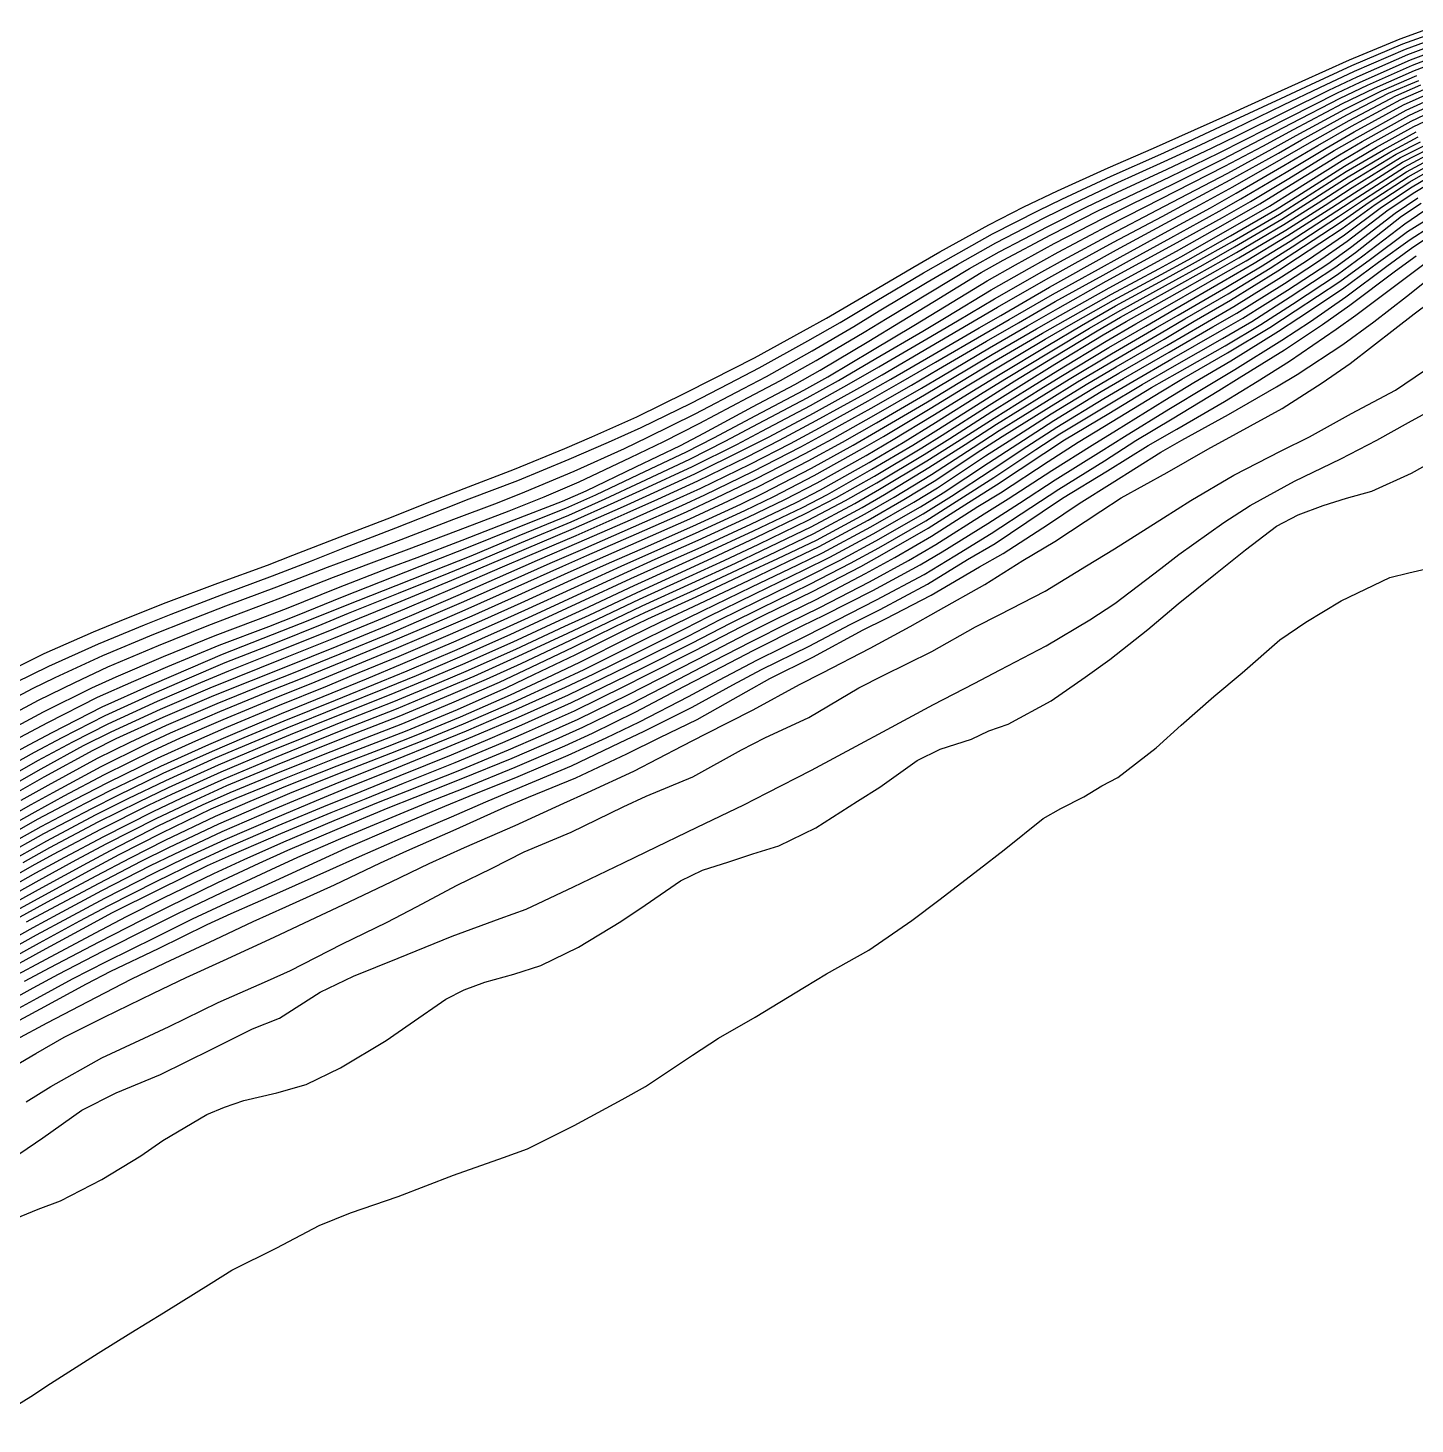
# Model space of a CAD drawing. Header units: feet. Extents: x 333642 to 335017, y 470420 to 471851.
# Drawn here: x 334211.4 to 334328.2, y 471729.8 to 471847.4 of the extents above; entities that cross this region are included whole.
import ezdxf

# ---------------------------------------------------------------- set-up
doc = ezdxf.new("R2010")
doc.units = ezdxf.units.FT
doc.header["$MEASUREMENT"] = 0
doc.layers.add('Contour', color=7, linetype='CONTINUOUS', true_color=0xffffff)

msp = doc.modelspace()

# ---------------------------------------------------------------- linework, layer by layer
at = {"layer": 'Contour', "color": 18, "linetype": 'Continuous', "true_color": 0x000000}
for points, elevation in [([(334208.777843, 471792.757215), (334212.74358, 471794.698435), (334216.890651, 471796.531023), (334219.561758, 471797.622571), (334223.002684, 471798.999925), (334227.364715, 471800.621286), (334231.531499, 471802.148396), (334233.680782, 471802.982163), (334237.667931, 471804.53353), (334241.979618, 471806.203537), (334244.970546, 471807.387179), (334248.091285, 471808.61063), (334252.334472, 471810.236594), (334256.576528, 471811.976651), (334258.852704, 471812.949391), (334262.623295, 471814.639356), (334266.781174, 471816.676159), (334268.965619, 471817.784036), (334272.546983, 471819.618963), (334276.6654, 471821.8653), (334278.611612, 471822.958883), (334282.401873, 471825.163302), (334285.865765, 471827.217782), (334288.143349, 471828.521405), (334292.270612, 471830.810637), (334295.230553, 471832.315985), (334298.066815, 471833.668911), (334302.317032, 471835.608008), (334306.143124, 471837.263653), (334308.288215, 471838.209544), (334312.47639, 471840.099301), (334316.614663, 471841.967659), (334318.649824, 471842.891161), (334322.661635, 471844.708407), (334326.904634, 471846.479996), (334329.470545, 471847.384639)], -21.5), ([(334207.667074, 471789.61266), (334211.749309, 471791.754287), (334213.669144, 471792.693564), (334217.684539, 471794.539422), (334221.956601, 471796.334994), (334224.79049, 471797.458095), (334228.026836, 471798.715396), (334232.31392, 471800.3157), (334236.588477, 471801.982901), (334238.85497, 471802.826318), (334242.801324, 471804.306972), (334247.233537, 471806.008691), (334250.913132, 471807.399432), (334253.201853, 471808.317322), (334257.35692, 471810.067126), (334261.588827, 471811.98534), (334263.564713, 471812.915494), (334267.554933, 471814.901755), (334271.618929, 471817.010267), (334273.55401, 471818.045512), (334277.401407, 471820.195226), (334280.915132, 471822.249894), (334283.054243, 471823.549424), (334287.087925, 471825.970227), (334289.645337, 471827.469249), (334292.871407, 471829.281132), (334296.940048, 471831.385719), (334299.397502, 471832.600402), (334302.834135, 471834.21805), (334307.040177, 471836.126179), (334310.087797, 471837.55306), (334312.925219, 471838.898207), (334317.102515, 471840.917166), (334320.160008, 471842.378703), (334323.056367, 471843.734273), (334327.352735, 471845.599262), (334331.098264, 471846.983532)], -20.5), ([(334208.105202, 471788.573206), (334212.266164, 471790.784419), (334215.300746, 471792.271149), (334218.097939, 471793.575225), (334222.372573, 471795.394958), (334226.448398, 471797.03402), (334228.50314, 471797.835524), (334232.649905, 471799.389758), (334237.084625, 471801.133739), (334240.528172, 471802.434209), (334243.232374, 471803.428498), (334247.616538, 471805.10619), (334251.89073, 471806.728474), (334254.820711, 471807.904487), (334257.784693, 471809.170809), (334262.096853, 471811.200648), (334264.923062, 471812.558488), (334267.879081, 471814.065358), (334272.017224, 471816.254813), (334274.744117, 471817.697153), (334277.724157, 471819.369301), (334281.769836, 471821.761789), (334283.718395, 471822.944496), (334287.387234, 471825.170104), (334290.652049, 471827.123849), (334293.157791, 471828.538981), (334297.235032, 471830.676836), (334300.472412, 471832.299694), (334303.111176, 471833.548739), (334307.298286, 471835.489108), (334311.079469, 471837.290306), (334313.206431, 471838.320663), (334317.33, 471840.377985), (334320.917864, 471842.143312), (334323.287003, 471843.261222), (334327.561085, 471845.149057), (334331.742664, 471846.71081)], -20), ([(334208.927893, 471787.807213), (334212.67659, 471789.809062), (334216.733055, 471791.829628), (334218.786302, 471792.747296), (334222.788771, 471794.45086), (334227.142792, 471796.215705), (334230.558992, 471797.509816), (334233.14511, 471798.508676), (334237.51151, 471800.268306), (334241.703838, 471801.888048), (334244.133158, 471802.807556), (334247.923524, 471804.259656), (334252.296769, 471805.953296), (334256.37282, 471807.544806), (334258.378261, 471808.397099), (334262.542769, 471810.416022), (334266.301726, 471812.218958), (334268.270917, 471813.261496), (334272.373736, 471815.472653), (334275.949324, 471817.359243), (334278.080797, 471818.568522), (334282.159175, 471821.009906), (334284.842345, 471822.638112), (334287.688707, 471824.375461), (334291.636452, 471826.782138), (334293.482462, 471827.825433), (334297.496704, 471829.955894), (334301.526234, 471832.001324), (334303.435162, 471832.913111), (334307.528798, 471834.856711), (334311.662233, 471836.869274), (334313.780862, 471837.922916), (334317.54338, 471839.846998), (334321.650602, 471841.92916), (334323.553228, 471842.811298), (334327.774856, 471844.697143), (334332.051588, 471846.305206)], -19.5), ([(334210.315169, 471792.256395), (334213.125309, 471793.638164), (334217.313889, 471795.535503), (334221.173295, 471797.137716), (334223.417518, 471798.030395), (334227.674338, 471799.651991), (334231.966771, 471801.245441), (334235.240984, 471802.516997), (334238.058849, 471803.62664), (334242.344855, 471805.280904), (334246.460238, 471806.914322), (334248.509668, 471807.729252), (334252.610283, 471809.283289), (334256.935124, 471811.060249), (334260.241479, 471812.499235), (334263.01054, 471813.728496), (334267.199587, 471815.795747), (334270.402583, 471817.439199), (334272.932963, 471818.76769), (334277.047198, 471821.04519), (334279.754109, 471822.594608), (334282.712554, 471824.350327), (334286.762754, 471826.757705), (334288.646992, 471827.839202), (334292.597769, 471830.041667), (334296.467469, 471832.015873), (334298.431999, 471832.967046), (334302.586273, 471834.903077), (334306.749692, 471836.7485), (334309.100872, 471837.823587), (334312.69231, 471839.491836), (334316.870559, 471841.447328), (334319.397911, 471842.626428), (334322.853142, 471844.21748), (334327.141954, 471846.043922), (334330.279414, 471847.181666)], -21), ([(334207.605779, 471784.938454), (334211.489314, 471787.044485), (334213.411017, 471788.053232), (334217.610248, 471790.216593), (334221.637499, 471792.013151), (334223.645644, 471792.889939), (334227.738351, 471794.648896), (334231.97039, 471796.297858), (334235.096613, 471797.55039), (334238.099634, 471798.756914), (334242.375258, 471800.446488), (334246.554055, 471802.086559), (334248.678551, 471802.939586), (334252.742904, 471804.639609), (334256.913544, 471806.36597), (334259.959372, 471807.733762), (334262.969482, 471809.149447), (334267.099201, 471811.08633), (334270.087175, 471812.598863), (334272.887061, 471814.080991), (334276.991657, 471816.245643), (334279.62732, 471817.699983), (334282.751658, 471819.537432), (334286.726531, 471821.860371), (334288.690311, 471823.031568), (334292.479463, 471825.329307), (334295.694174, 471827.163398), (334298.106992, 471828.504017), (334302.231968, 471830.692917), (334305.444388, 471832.324967), (334308.025547, 471833.627004), (334312.153342, 471835.740769), (334315.349868, 471837.435559), (334317.933802, 471838.822202), (334322.058445, 471841.016669), (334324.755995, 471842.314266), (334328.129346, 471843.811368), (334332.48189, 471845.469254)], -18.5), ([(334210.238431, 471787.407142), (334213.030087, 471788.900892), (334217.219385, 471791.032808), (334220.284372, 471792.391371), (334223.135639, 471793.609713), (334227.478006, 471795.412889), (334231.643154, 471796.994767), (334234.051232, 471797.942553), (334237.842174, 471799.480922), (334242.108045, 471801.156277), (334245.472398, 471802.473233), (334248.184869, 471803.54026), (334252.512846, 471805.287547), (334256.657714, 471806.957531), (334259.174513, 471808.059539), (334262.764702, 471809.773928), (334266.829742, 471811.695292), (334269.117949, 471812.871422), (334272.643689, 471814.754921), (334276.696574, 471816.883547), (334278.727318, 471818.015857), (334282.488904, 471820.255009), (334285.976054, 471822.331906), (334288.049284, 471823.586716), (334292.138633, 471826.092402), (334294.516586, 471827.442927), (334297.781091, 471829.218847), (334301.923846, 471831.372493), (334304.402039, 471832.595259), (334307.758693, 471834.235959), (334311.915203, 471836.312156), (334314.556223, 471837.672168), (334317.72791, 471839.331059), (334321.86077, 471841.478511), (334324.163064, 471842.554951), (334327.952864, 471844.251759), (334332.285319, 471845.890876)], -19), ([(334207.870084, 471784.158058), (334211.921705, 471786.408659), (334214.239757, 471787.628515), (334217.86784, 471789.49585), (334221.993984, 471791.361724), (334224.781525, 471792.580258), (334227.980326, 471793.942864), (334232.23441, 471795.61576), (334236.133058, 471797.186102), (334238.37066, 471798.093183), (334242.563816, 471799.781182), (334246.823089, 471801.493537), (334249.551324, 471802.617734), (334252.934519, 471804.048506), (334257.119744, 471805.799645), (334260.740048, 471807.425196), (334263.186605, 471808.536656), (334267.330961, 471810.462277), (334271.051106, 471812.317706), (334273.167928, 471813.422838), (334277.257015, 471815.594975), (334280.524793, 471817.403566), (334283.003041, 471818.850816), (334287.044254, 471821.195974), (334289.63136, 471822.724481), (334292.760512, 471824.583408), (334296.74297, 471826.853517), (334298.557455, 471827.870276), (334302.520599, 471830.004489), (334306.479015, 471832.064928), (334308.34904, 471833.039952), (334312.390797, 471835.161614), (334316.145773, 471837.204483), (334318.169951, 471838.325363), (334322.250443, 471840.547214), (334325.348372, 471842.090442), (334328.308007, 471843.379225)], -18), ([(334208.160704, 471783.411926), (334212.202653, 471785.703122), (334215.154489, 471787.280217), (334218.114728, 471788.790965), (334222.276362, 471790.691156), (334225.915484, 471792.268465), (334228.285395, 471793.258551), (334232.501891, 471794.927354), (334236.789064, 471796.656094), (334239.273821, 471797.675179), (334242.796487, 471799.12398), (334247.071646, 471800.881702), (334250.434624, 471802.311687), (334253.154488, 471803.468992), (334257.315521, 471805.224939), (334261.505446, 471807.096133), (334263.425588, 471807.949502), (334267.53313, 471809.841096), (334271.66103, 471811.879437), (334273.767863, 471812.955228), (334277.507155, 471814.945692), (334281.405164, 471817.102876), (334283.283097, 471818.186067), (334287.312036, 471820.529539), (334290.559273, 471822.428881), (334293.013993, 471823.865879), (334297.08659, 471826.213012), (334299.5468, 471827.588972), (334302.765689, 471829.341621), (334306.86239, 471831.519505), (334309.155736, 471832.732261), (334312.608755, 471834.585505), (334316.675596, 471836.847423), (334318.613287, 471837.949235), (334322.435151, 471840.073343), (334325.945325, 471841.879159), (334328.48695, 471842.96659)], -17.5), ([(334207.637465, 471779.747339), (334211.649778, 471781.994358), (334213.498146, 471783.017082), (334217.538351, 471785.202023), (334221.144737, 471786.980632), (334223.369675, 471788.019536), (334227.53403, 471789.834677), (334231.822459, 471791.582234), (334234.44756, 471792.641948), (334237.889311, 471794.037049), (334242.152962, 471795.795256), (334245.80011, 471797.35183), (334248.184065, 471798.383855), (334252.404194, 471800.261166), (334256.412086, 471802.059286), (334258.43042, 471802.949294), (334262.595726, 471804.772741), (334266.811477, 471806.644519), (334269.319721, 471807.803788), (334272.662289, 471809.41714), (334276.814358, 471811.560267), (334279.101946, 471812.785425), (334282.600673, 471814.74521), (334286.60355, 471817.049737), (334288.324262, 471818.071342), (334292.332206, 471820.44553), (334295.539253, 471822.308534), (334298.074955, 471823.759266), (334302.166216, 471826.0475), (334305.00349, 471827.594188), (334307.840207, 471829.139402), (334311.944116, 471831.435815), (334314.303406, 471832.779307), (334317.531972, 471834.715717), (334321.360057, 471837.055044), (334323.284517, 471838.167944), (334327.433565, 471840.457042), (334330.565973, 471841.903453)], -15.5), ([(334207.87954, 471779.11171), (334211.961271, 471781.391091), (334214.408531, 471782.72717), (334217.811637, 471784.51936), (334221.914145, 471786.534387), (334224.220316, 471787.596321), (334227.797782, 471789.162425), (334232.132578, 471790.950735), (334235.551975, 471792.336997), (334238.175758, 471793.407932), (334242.392508, 471795.148889), (334246.615158, 471796.950292), (334248.772223, 471797.891715), (334252.64552, 471799.618096), (334256.84906, 471801.521234), (334259.321743, 471802.61692), (334262.838342, 471804.162169), (334267.098177, 471806.051699), (334270.360668, 471807.555003), (334272.941617, 471808.802016), (334277.078498, 471810.941488), (334279.966648, 471812.513257), (334282.826168, 471814.139236), (334286.867874, 471816.490216), (334289.072574, 471817.804054), (334292.546536, 471819.875408), (334296.289428, 471822.058423), (334298.310679, 471823.20582), (334302.406474, 471825.504815), (334305.869784, 471827.373978), (334308.091491, 471828.581898), (334312.205368, 471830.912644), (334315.109146, 471832.574156), (334317.742864, 471834.188621), (334321.798934, 471836.699709), (334323.711728, 471837.820077), (334327.63289, 471840.00227), (334331.307812, 471841.726982)], -15), ([(334208.8046, 471782.918925), (334212.466063, 471785.002871), (334216.047996, 471786.95029), (334218.378234, 471788.119688), (334222.517522, 471790.014784), (334226.70195, 471791.814886), (334229.017864, 471792.756114), (334232.77956, 471794.249623), (334237.132353, 471796.002696), (334240.548046, 471797.406904), (334243.108046, 471798.484463), (334247.321211, 471800.257197), (334251.331928, 471802.004543), (334253.429613, 471802.910118), (334257.539461, 471804.654576), (334261.827679, 471806.550796), (334264.406809, 471807.696176), (334267.768286, 471809.237413), (334271.932935, 471811.282322), (334274.660484, 471812.674593), (334277.750144, 471814.319751), (334281.844216, 471816.582296), (334284.012299, 471817.808976), (334287.562846, 471819.868434), (334291.463888, 471822.121809), (334293.295426, 471823.176046), (334297.389411, 471825.555463), (334300.548018, 471827.320159), (334303.034385, 471828.690416), (334307.133157, 471830.913444), (334310.04213, 471832.479317), (334312.834816, 471834.015132), (334316.90081, 471836.325037), (334319.281609, 471837.717507), (334322.613202, 471839.598849), (334326.536818, 471841.676504), (334328.640807, 471842.580148)], -17), ([(334209.781196, 471782.644876), (334212.736222, 471784.314736), (334216.849353, 471786.578156), (334218.805316, 471787.539907), (334222.747042, 471789.342352), (334227.014534, 471791.178753), (334230.187273, 471792.445006), (334233.081619, 471793.597376), (334237.407001, 471795.339435), (334241.570452, 471797.044823), (334243.690279, 471797.948502), (334247.598234, 471799.618708), (334251.848353, 471801.493786), (334254.270532, 471802.557491), (334257.789878, 471804.073446), (334262.102742, 471805.970549), (334265.413542, 471807.444342), (334268.03502, 471808.644092), (334272.178936, 471810.666262), (334275.565157, 471812.402564), (334278.011441, 471813.707524), (334282.11485, 471815.980266), (334284.88112, 471817.553385), (334287.789977, 471819.251382), (334291.843303, 471821.591978), (334293.992929, 471822.824972), (334297.641243, 471824.927218), (334301.512712, 471827.069667), (334303.339065, 471828.082323), (334307.387693, 471830.295516), (334310.934007, 471832.236204), (334313.09418, 471833.457272), (334317.116855, 471835.788972), (334319.974383, 471837.492754), (334322.814388, 471839.118677), (334326.958133, 471841.352291), (334329.096598, 471842.290397)], -16.5), ([(334210.783205, 471782.349119), (334213.062083, 471783.620884), (334217.226394, 471785.897729), (334219.982785, 471787.24968), (334223.034975, 471788.665277), (334227.290523, 471790.5081), (334231.357107, 471792.147099), (334233.435789, 471792.980024), (334237.643271, 471794.682549), (334241.88792, 471796.429211), (334244.741596, 471797.649412), (334247.873026, 471798.993086), (334252.145083, 471800.884927), (334255.347429, 471802.303739), (334258.082062, 471803.49911), (334262.352694, 471805.371945), (334266.418027, 471807.182659), (334268.353694, 471808.070521), (334272.416093, 471810.041107), (334276.459706, 471812.124049), (334278.307681, 471813.113278), (334282.363773, 471815.366185), (334285.752546, 471817.306778), (334288.035944, 471818.65148), (334292.094366, 471821.023027), (334294.765381, 471822.563241), (334297.85644, 471824.337379), (334301.899117, 471826.579295), (334304.13434, 471827.809971), (334307.615469, 471829.708064), (334311.661097, 471831.943601), (334313.510418, 471832.99639), (334317.32689, 471835.247757), (334320.675563, 471837.27024), (334323.039491, 471838.638085), (334327.208466, 471840.908729), (334329.823001, 471842.089884)], -16), ([(334208.142175, 471778.488646), (334212.231532, 471780.777088), (334215.324226, 471782.430228), (334218.078443, 471783.842478), (334222.268754, 471785.890098), (334225.503457, 471787.34724), (334228.124164, 471788.503634), (334232.419219, 471790.300504), (334236.585385, 471791.995028), (334238.63226, 471792.844817), (334242.633658, 471794.499291), (334246.938499, 471796.335487), (334249.8266, 471797.604746), (334252.904592, 471798.977616), (334257.132225, 471800.907892), (334260.321511, 471802.333212), (334263.103393, 471803.560949), (334267.34797, 471805.442271), (334271.395464, 471807.293578), (334273.277346, 471808.206225), (334277.332661, 471810.309637), (334280.840522, 471812.248433), (334283.076309, 471813.544431), (334287.11147, 471815.914179), (334289.836752, 471817.55492), (334292.757076, 471819.312868), (334296.801364, 471821.685583), (334298.746878, 471822.789972), (334302.615743, 471824.97004), (334306.588178, 471827.097777), (334308.44459, 471828.104086), (334312.444401, 471830.385759), (334315.907502, 471832.377258), (334317.973414, 471833.674306), (334322.01775, 471836.220776), (334324.314342, 471837.577223), (334327.837727, 471839.540054), (334331.911902, 471841.463269)], -14.5), ([(334208.501554, 471777.925625), (334212.481545, 471780.153603), (334216.212386, 471782.121563), (334218.349092, 471783.19176), (334222.544434, 471785.236808), (334226.607142, 471787.04698), (334228.629016, 471787.926486), (334232.708997, 471789.652977), (334236.979071, 471791.390674), (334239.876809, 471792.589245), (334242.926686, 471793.859567), (334247.22944, 471795.698066), (334250.901846, 471797.313662), (334253.206195, 471798.354068), (334257.389105, 471800.280549), (334261.308019, 471802.057232), (334263.402739, 471802.992104), (334267.566347, 471804.84387), (334271.743513, 471806.763328), (334274.172587, 471807.93935), (334277.571935, 471809.690888), (334281.644409, 471811.964301), (334283.413252, 471812.989391), (334287.341187, 471815.327323), (334290.601969, 471817.318467), (334292.975146, 471818.765483), (334297.024413, 471821.16994), (334299.407908, 471822.550754), (334302.781682, 471824.470003), (334306.797853, 471826.63504), (334309.069375, 471827.868081), (334312.6302, 471829.887232), (334316.552969, 471832.139575), (334318.296434, 471833.241927), (334322.21711, 471835.749915), (334324.931641, 471837.337545), (334328.059245, 471839.074345), (334332.24992, 471841.048606)], -14), ([(334209.313859, 471777.64204), (334212.714889, 471779.542536), (334216.791678, 471781.693989), (334218.913876, 471782.754428), (334222.751089, 471784.621484), (334226.911601, 471786.489363), (334229.577391, 471787.628128), (334232.952314, 471789.042266), (334237.267722, 471790.784248), (334241.117779, 471792.338718), (334243.288564, 471793.244241), (334247.50239, 471795.053454), (334251.664431, 471796.896133), (334253.819629, 471797.888359), (334257.635862, 471799.65734), (334261.842954, 471801.58703), (334264.193094, 471802.64446), (334267.792105, 471804.252053), (334272.011009, 471806.191357), (334275.112509, 471807.68864), (334277.823296, 471809.080778), (334281.934669, 471811.390893), (334284.227769, 471812.726844), (334287.564495, 471814.740524), (334291.355417, 471817.08214), (334293.223009, 471818.232522), (334297.23392, 471820.643734), (334300.079856, 471822.32327), (334302.956116, 471823.974443), (334306.982765, 471826.165501), (334309.687989, 471827.656514), (334312.785546, 471829.413131), (334316.751059, 471831.709303), (334318.856485, 471833.040397), (334322.380793, 471835.296287), (334325.512667, 471837.120946), (334328.260704, 471838.63215)], -13.5), ([(334210.139935, 471777.374435), (334212.951441, 471778.945277), (334217.058411, 471781.115684), (334219.803808, 471782.492114), (334222.965372, 471784.020416), (334227.172163, 471785.918422), (334230.509749, 471787.341285), (334233.196582, 471788.457185), (334237.477157, 471790.180252), (334241.681161, 471791.861565), (334244.096071, 471792.867042), (334247.745653, 471794.429339), (334251.962982, 471796.305001), (334254.807874, 471797.619804), (334257.88721, 471799.047621), (334262.145558, 471801.018959), (334265.190523, 471802.393976), (334268.043448, 471803.671462), (334272.250315, 471805.605193), (334276.057063, 471807.429473), (334278.112891, 471808.484798), (334282.202816, 471810.801586), (334285.061138, 471812.484181), (334287.793225, 471814.162876), (334291.809419, 471816.675107), (334293.758432, 471817.890015), (334297.433171, 471820.117447), (334300.749763, 471822.105546), (334303.147189, 471823.492087), (334307.155355, 471825.687895), (334310.311885, 471827.448512), (334312.951148, 471828.94359), (334316.936982, 471831.268504), (334319.429584, 471832.846077), (334322.542899, 471834.840948), (334326.048127, 471836.931997), (334328.443171, 471838.212018)], -13), ([(334207.680307, 471774.532752), (334211.726421, 471776.83122), (334213.515751, 471777.821588), (334217.505638, 471779.921852), (334221.564404, 471781.962499), (334223.487711, 471782.859848), (334227.644632, 471784.745354), (334231.867186, 471786.532989), (334234.447876, 471787.58888), (334237.893398, 471788.980457), (334242.173435, 471790.675393), (334246.011337, 471792.27144), (334248.274448, 471793.228877), (334252.434421, 471795.087508), (334256.583632, 471797.008608), (334258.610458, 471797.944607), (334262.662404, 471799.852975), (334266.77639, 471801.727402), (334269.0172, 471802.76494), (334272.665308, 471804.46819), (334276.84312, 471806.486184), (334279.451013, 471807.843775), (334282.65064, 471809.651239), (334286.631837, 471812.019914), (334288.350664, 471813.081244), (334292.317391, 471815.618771), (334295.218673, 471817.454449), (334297.848737, 471819.065457), (334301.891996, 471821.537171), (334303.845858, 471822.677756), (334307.49988, 471824.712076), (334311.55156, 471827.016818), (334313.337265, 471828.028515), (334317.290147, 471830.367719), (334320.587005, 471832.464893), (334322.876348, 471833.93968), (334326.947838, 471836.475026), (334328.957029, 471837.48531)], -12), ([(334207.936352, 471773.930876), (334212.040151, 471776.242711), (334214.462647, 471777.572965), (334217.743255, 471779.310461), (334221.897387, 471781.412333), (334224.314862, 471782.544717), (334227.876164, 471784.159872), (334232.145141, 471785.955196), (334235.525029, 471787.330798), (334238.170135, 471788.395031), (334242.400346, 471790.061724), (334246.671325, 471791.833619), (334248.943188, 471792.815518), (334252.641888, 471794.480775), (334256.821554, 471796.433552), (334259.374801, 471797.630025), (334262.874827, 471799.277727), (334267.046142, 471801.181234), (334269.979107, 471802.544308), (334272.89889, 471803.913095), (334277.077516, 471805.935314), (334280.216753, 471807.59264), (334282.846628, 471809.088835), (334286.843299, 471811.47745), (334288.987217, 471812.808334), (334292.526338, 471815.079345), (334295.947043, 471817.229374), (334298.091686, 471818.545757), (334302.154592, 471821.010144), (334304.667025, 471822.475255), (334307.715131, 471824.200792), (334311.806751, 471826.555544), (334313.950715, 471827.783489), (334317.466633, 471829.900586), (334321.159971, 471832.267249), (334323.058784, 471833.502225), (334327.124075, 471836.077602), (334329.416952, 471837.264406)], -11.5), ([(334208.206076, 471773.343602), (334212.307789, 471775.635888), (334215.4242, 471777.333735), (334218.003451, 471778.708561), (334222.156463, 471780.823294), (334225.190698, 471782.259626), (334228.116838, 471783.584001), (334232.376967, 471785.362899), (334236.546566, 471787.042551), (334238.582721, 471787.857401), (334242.636463, 471789.446487), (334246.983771, 471791.244781), (334249.988719, 471792.559861), (334252.890951, 471793.881439), (334257.046021, 471795.84042), (334260.156222, 471797.3262), (334263.091079, 471798.710519), (334267.271845, 471800.620526), (334270.941148, 471802.325281), (334273.176488, 471803.371814), (334277.306306, 471805.374818), (334280.987353, 471807.336645), (334283.066872, 471808.536592), (334287.044547, 471810.923077), (334289.639051, 471812.551111), (334292.730006, 471814.539346), (334296.654151, 471816.991068), (334298.348146, 471818.039098), (334302.387928, 471820.470788), (334305.497512, 471822.282558), (334307.953226, 471823.696532), (334312.020244, 471826.056661), (334314.614599, 471827.56854), (334317.645897, 471829.430985), (334321.588195, 471831.975089), (334323.344138, 471833.135215), (334327.289484, 471835.67144), (334329.885927, 471837.054299)], -11), ([(334208.709807, 471772.893243), (334212.549907, 471775.019378), (334216.373156, 471777.087885), (334218.30442, 471778.126489), (334222.397719, 471780.22297), (334226.053464, 471781.979556), (334228.390255, 471783.016325), (334232.599128, 471784.754869), (334236.901246, 471786.470038), (334239.82556, 471787.610287), (334242.929561, 471788.829271), (334247.268979, 471790.627767), (334251.05952, 471792.297957), (334253.195886, 471793.29854), (334257.268042, 471795.236282), (334260.933657, 471797.028696), (334263.317085, 471798.159667), (334267.459997, 471800.055763), (334271.602766, 471801.984033), (334273.703056, 471802.957135), (334277.533351, 471804.815203), (334281.604334, 471806.996002), (334283.481585, 471808.095056), (334287.237014, 471810.359538), (334290.296681, 471812.307064), (334292.937081, 471814.008436), (334296.909449, 471816.48262), (334299.044944, 471817.813107), (334302.600703, 471819.930595), (334306.316188, 471822.092715), (334308.225357, 471823.210032), (334312.229086, 471825.536402), (334315.287854, 471827.360227), (334317.829765, 471828.959323), (334321.732231, 471831.493983), (334323.819287, 471832.911812), (334327.440645, 471835.256203), (334330.35772, 471836.852077)], -10.5), ([(334210.957698, 471777.113192), (334213.204318, 471778.364575), (334217.291104, 471780.522647), (334220.694578, 471782.232055), (334223.202689, 471783.432063), (334227.405509, 471785.33622), (334231.441434, 471787.054467), (334233.478317, 471787.897191), (334237.666787, 471789.579586), (334241.939896, 471791.279219), (334245.052392, 471792.571674), (334247.993926, 471793.81945), (334252.214086, 471795.699909), (334255.800913, 471797.355687), (334258.170809, 471798.45256), (334262.415961, 471800.437141), (334266.180463, 471802.144342), (334268.327982, 471803.121965), (334272.458638, 471805.030251), (334276.589797, 471807.012915), (334278.692056, 471808.100945), (334282.437576, 471810.221355), (334285.881947, 471812.264166), (334288.043222, 471813.603647), (334292.069666, 471816.15303), (334294.479357, 471817.672453), (334297.630148, 471819.593738), (334301.408741, 471821.888923), (334303.357364, 471823.023095), (334307.320987, 471825.205573), (334310.933098, 471827.239168), (334313.132087, 471828.481888), (334317.116476, 471830.821032), (334320.009532, 471832.654821), (334322.708066, 471834.386961), (334326.576273, 471836.750169), (334328.628887, 471837.806486)], -12.5), ([(334207.717009, 471769.374819), (334211.800056, 471771.645737), (334213.881749, 471772.772275), (334217.595886, 471774.754108), (334221.686854, 471776.858741), (334223.667551, 471777.822152), (334227.708804, 471779.721854), (334231.886325, 471781.525937), (334234.415371, 471782.588132), (334237.847308, 471783.994122), (334242.159237, 471785.700552), (334245.8799, 471787.212593), (334248.287382, 471788.198357), (334252.453371, 471789.985764), (334256.635793, 471791.875336), (334258.961123, 471792.971584), (334262.669526, 471794.806795), (334266.719404, 471796.824982), (334268.669077, 471797.817472), (334272.565978, 471799.726373), (334276.72367, 471801.74574), (334278.885824, 471802.821746), (334282.550191, 471804.781499), (334286.525777, 471807.060773), (334288.425934, 471808.230066), (334292.253846, 471810.76021), (334294.732171, 471812.377163), (334297.761773, 471814.327586), (334301.739812, 471816.76492), (334303.618132, 471817.86797), (334307.462921, 471820.087772), (334311.146932, 471822.208118), (334313.173352, 471823.367119), (334317.187748, 471825.865644), (334319.958481, 471827.684363), (334322.451548, 471829.436353), (334325.897947, 471832.060979), (334328.145235, 471833.549823), (334332.149171, 471835.962788)], -8.5), ([(334209.5511, 471772.631763), (334212.780349, 471774.403435), (334216.847221, 471776.594815), (334219.054468, 471777.779698), (334222.644762, 471779.612482), (334226.801592, 471781.624059), (334228.911266, 471782.542812), (334232.818552, 471784.141709), (334237.1752, 471785.867025), (334241.050172, 471787.351162), (334243.295277, 471788.231908), (334247.544394, 471789.998927), (334251.702123, 471791.843743), (334253.970027, 471792.934509), (334257.506101, 471794.627441), (334261.706003, 471796.737774), (334263.570529, 471797.628575), (334267.626361, 471799.49462), (334271.83923, 471801.464695), (334274.518887, 471802.701005), (334277.76029, 471804.26546), (334281.86869, 471806.470895), (334284.294382, 471807.886192), (334287.445137, 471809.795379), (334290.957006, 471812.067199), (334293.161453, 471813.484787), (334297.131588, 471815.963191), (334299.754125, 471817.592054), (334302.802214, 471819.385961), (334306.794591, 471821.708429), (334308.795684, 471822.888028), (334312.433234, 471825.006393), (334315.962471, 471827.152916), (334318.040223, 471828.491061), (334321.873063, 471831.002945), (334324.306826, 471832.703621), (334327.5886, 471834.840185), (334330.831341, 471836.658741)], -10), ([(334210.398969, 471772.373203), (334213.017407, 471773.795626), (334217.117671, 471775.994811), (334219.988402, 471777.501469), (334222.928857, 471778.982296), (334227.160114, 471781.009168), (334230.082808, 471782.281391), (334233.08832, 471783.527992), (334237.392352, 471785.243175), (334241.643143, 471786.884046), (334244.059243, 471787.842031), (334247.79096, 471789.382415), (334252.008126, 471791.23562), (334255.069946, 471792.674271), (334257.834356, 471793.984014), (334262.086659, 471796.11325), (334264.670526, 471797.370361), (334267.873912, 471798.897816), (334272.082744, 471800.897762), (334275.359632, 471802.44294), (334278.003046, 471803.723539), (334282.108147, 471805.930553), (334285.125115, 471807.683598), (334287.672554, 471809.234313), (334291.607784, 471811.825155), (334293.400175, 471812.9716), (334297.331773, 471815.436669), (334300.463074, 471817.367213), (334303.006086, 471818.843841), (334307.035987, 471821.187483), (334309.561836, 471822.680035), (334312.640872, 471824.473403), (334316.626862, 471826.941318), (334318.279628, 471828.029427), (334322.016836, 471830.506721), (334324.80265, 471832.507303), (334327.736212, 471834.425506), (334331.30289, 471836.471733)], -9.5), ([(334211.237747, 471772.102959), (334213.27906, 471773.202549), (334217.359364, 471775.381497), (334220.910394, 471777.218279), (334223.222148, 471778.367453), (334227.448952, 471780.375922), (334231.26745, 471782.034232), (334233.420185, 471782.942276), (334237.598982, 471784.621334), (334241.911391, 471786.30506), (334244.969508, 471787.534845), (334248.031007, 471788.780526), (334252.255959, 471790.613989), (334256.162203, 471792.403007), (334258.202371, 471793.358532), (334262.408198, 471795.463061), (334265.801519, 471797.139222), (334268.173808, 471798.316546), (334272.320315, 471800.320093), (334276.200922, 471802.185193), (334278.273575, 471803.195563), (334282.33484, 471805.367066), (334285.966838, 471807.459658), (334287.945256, 471808.665963), (334292.002812, 471811.354548), (334293.979527, 471812.627249), (334297.537636, 471814.886814), (334301.171445, 471817.119961), (334303.227739, 471818.314186), (334307.254354, 471820.644559), (334310.358462, 471822.450617), (334312.898979, 471823.914625), (334316.93152, 471826.417875), (334319.097521, 471827.843158), (334322.217984, 471829.9753), (334325.333478, 471832.293532), (334327.916955, 471834.001202), (334331.768237, 471836.288323)], -9), ([(334207.985872, 471768.74835), (334212.080364, 471771.011273), (334214.799664, 471772.486157), (334217.84859, 471774.109958), (334221.970616, 471776.214065), (334224.614913, 471777.497756), (334227.964051, 471779.053473), (334232.203694, 471780.880446), (334235.667187, 471782.334329), (334238.173559, 471783.373775), (334242.420566, 471785.074886), (334246.670076, 471786.810508), (334248.840415, 471787.71951), (334252.661566, 471789.350264), (334256.879175, 471791.241701), (334259.836205, 471792.652484), (334262.897087, 471794.150744), (334267.00943, 471796.208527), (334269.596836, 471797.53179), (334272.807661, 471799.123954), (334276.984115, 471801.156903), (334279.749131, 471802.561863), (334282.770196, 471804.191041), (334286.749028, 471806.471483), (334289.122738, 471807.958306), (334292.4765, 471810.147939), (334295.49002, 471812.128553), (334298.005435, 471813.762055), (334301.970293, 471816.168858), (334304.394831, 471817.606197), (334307.681325, 471819.508456), (334311.711727, 471821.816106), (334313.657144, 471822.939229), (334317.425346, 471825.300495), (334320.816833, 471827.525102), (334322.72864, 471828.892268), (334326.484361, 471831.798921), (334328.413246, 471833.074396)], -8), ([(334208.287547, 471768.142433), (334212.331933, 471770.36125), (334215.72301, 471772.202993), (334218.120116, 471773.477479), (334222.214677, 471775.54957), (334225.555537, 471777.177915), (334228.224063, 471778.400003), (334232.448981, 471780.217895), (334236.61007, 471781.956347), (334238.799206, 471782.851282), (334242.714085, 471784.426042), (334247.041386, 471786.178473), (334250.089292, 471787.464518), (334252.956053, 471788.704224), (334257.12816, 471790.573148), (334260.737804, 471792.324994), (334263.144354, 471793.507325), (334267.261752, 471795.574127), (334270.535415, 471797.260943), (334273.074573, 471798.533276), (334277.217043, 471800.552644), (334280.625093, 471802.308226), (334283.017348, 471803.610132), (334286.962196, 471805.867499), (334289.836513, 471807.69677), (334292.692728, 471809.533228), (334296.237455, 471811.878494), (334298.259014, 471813.206826), (334302.172748, 471815.553456), (334305.184396, 471817.353003), (334307.908745, 471818.927577), (334311.954276, 471821.229488), (334314.414108, 471822.673217), (334317.639355, 471824.730605), (334321.400472, 471827.216956), (334323.145905, 471828.471409), (334327.036745, 471831.535025), (334328.673005, 471832.61854)], -7.5), ([(334209.030852, 471767.74946), (334212.584472, 471769.690467), (334216.634072, 471771.899458), (334218.431442, 471772.863642), (334222.437903, 471774.875836), (334226.480597, 471776.858037), (334228.508686, 471777.769105), (334232.651919, 471779.547865), (334236.889182, 471781.323083), (334239.839631, 471782.514277), (334242.995781, 471783.783322), (334247.328062, 471785.522461), (334251.342611, 471787.209198), (334253.336637, 471788.080641), (334257.386669, 471789.893652), (334261.592113, 471791.963818), (334263.478832, 471792.908691), (334267.495909, 471794.930005), (334271.459849, 471796.990273), (334273.381905, 471797.962534), (334277.437403, 471799.940787), (334281.492001, 471802.049001), (334283.304399, 471803.046086), (334287.1769, 471805.253746), (334290.563622, 471807.429071), (334292.924334, 471808.914919), (334296.915541, 471811.557003), (334298.655291, 471812.715021), (334302.371419, 471814.921945), (334305.977249, 471817.095221), (334308.159676, 471818.354991), (334312.171368, 471820.62816), (334315.170057, 471822.422702), (334317.84007, 471824.136266), (334321.629484, 471826.633114), (334323.779849, 471828.195295), (334327.310324, 471830.888794), (334329.451056, 471832.353793)], -7), ([(334207.74449, 471764.313557), (334211.815997, 471766.568985), (334213.934298, 471767.705576), (334217.666165, 471769.637559), (334221.74986, 471771.686707), (334223.977184, 471772.804089), (334227.689058, 471774.591774), (334231.845452, 471776.519435), (334234.103621, 471777.560878), (334237.720307, 471779.125332), (334242.023414, 471780.939821), (334245.205949, 471782.234777), (334248.141352, 471783.409932), (334252.39946, 471785.14296), (334256.578412, 471786.937845), (334258.917681, 471788.003495), (334262.541646, 471789.785506), (334266.606545, 471791.920453), (334268.436123, 471792.894985), (334272.498407, 471794.990079), (334276.558932, 471797.034478), (334278.425496, 471797.947657), (334282.511889, 471800.02903), (334286.500332, 471802.169307), (334288.351224, 471803.277735), (334292.186063, 471805.663414), (334294.871506, 471807.369424), (334297.866638, 471809.336899), (334301.733775, 471811.747612), (334303.703594, 471812.984835), (334307.429794, 471815.270818), (334310.616132, 471817.202094), (334312.986837, 471818.632202), (334316.945794, 471821.082754), (334319.355615, 471822.672098), (334322.350637, 471824.73209), (334325.788259, 471827.325064), (334327.983412, 471828.913121), (334331.783462, 471831.416296)], -5.5), ([(334210.055932, 471767.446471), (334212.904403, 471768.975729), (334217.048676, 471771.19258), (334219.653737, 471772.560052), (334222.772943, 471774.126886), (334227.004001, 471776.195314), (334229.571182, 471777.372926), (334232.915017, 471778.848222), (334237.1444, 471780.640276), (334240.872875, 471782.179691), (334243.313925, 471783.152091), (334247.579435, 471784.844023), (334251.82724, 471786.599163), (334254.540826, 471787.768546), (334257.705729, 471789.186777), (334261.931371, 471791.266083), (334264.506078, 471792.575391), (334267.778747, 471794.240681), (334271.922661, 471796.389742), (334274.345372, 471797.614728), (334277.729201, 471799.267235), (334281.894963, 471801.442529), (334284.350061, 471802.78391), (334287.451788, 471804.584366), (334291.352213, 471807.079104), (334293.247465, 471808.238801), (334297.269243, 471810.866194), (334299.787223, 471812.508756), (334302.661311, 471814.235948), (334306.747229, 471816.754385), (334308.537382, 471817.808264), (334312.382292, 471820.014032), (334315.930128, 471822.168534), (334318.064482, 471823.549304), (334321.84622, 471826.032762), (334324.430231, 471827.925902), (334327.538028, 471830.236871), (334330.330249, 471831.984507)], -6.5), ([(334211.069126, 471767.134159), (334213.239552, 471768.277019), (334217.370572, 471770.44209), (334220.921607, 471772.262019), (334223.16011, 471773.386103), (334227.351069, 471775.422986), (334230.846251, 471777.050197), (334233.258734, 471778.146255), (334237.405219, 471779.916844), (334241.684778, 471781.713206), (334243.979933, 471782.623231), (334247.833777, 471784.14415), (334252.137601, 471785.903893), (334255.839271, 471787.4835), (334258.092793, 471788.495157), (334262.243406, 471790.539164), (334265.564828, 471792.252151), (334268.084428, 471793.557322), (334272.227636, 471795.696479), (334275.462549, 471797.328504), (334278.052503, 471798.596582), (334282.217306, 471800.755418), (334285.5083, 471802.539351), (334287.801999, 471803.894542), (334291.875536, 471806.474591), (334293.919039, 471807.734406), (334297.579012, 471810.11816), (334300.965455, 471812.256647), (334303.04087, 471813.525175), (334307.101441, 471816.045611), (334309.550026, 471817.522809), (334312.644884, 471819.352628), (334316.676406, 471821.853448), (334318.372826, 471822.976961), (334322.063298, 471825.419647), (334325.089909, 471827.652899), (334327.749713, 471829.579569), (334331.058685, 471831.698764)], -6), ([(334208.096605, 471763.501112), (334212.1385, 471765.693477), (334215.113773, 471767.308071), (334217.988088, 471768.785086), (334222.076977, 471770.78637), (334225.229936, 471772.363894), (334228.057103, 471773.700796), (334232.250261, 471775.604183), (334235.714608, 471777.209964), (334238.153536, 471778.306738), (334242.343651, 471780.104746), (334246.474391, 471781.856804), (334248.519731, 471782.699982), (334252.647852, 471784.363983), (334256.859524, 471786.138888), (334260.040858, 471787.607054), (334262.872709, 471788.96782), (334266.997802, 471791.084277), (334269.539818, 471792.464986), (334272.801496, 471794.164513), (334276.896946, 471796.206787), (334279.488557, 471797.526704), (334282.805223, 471799.2186), (334286.82085, 471801.374979), (334289.409656, 471802.945322), (334292.479644, 471804.81762), (334295.825591, 471807.002775), (334298.162948, 471808.548303), (334302.009843, 471810.946211), (334304.663855, 471812.645086), (334307.726179, 471814.479662), (334311.652487, 471816.867942), (334313.363917, 471817.93284), (334317.182176, 471820.289549), (334320.36789, 471822.410559), (334322.677212, 471824.029437), (334326.518744, 471826.941376), (334328.264269, 471828.198979)], -5), ([(334208.54579, 471762.72021), (334212.420388, 471764.792126), (334216.28793, 471766.906589), (334218.353499, 471767.958708), (334222.357319, 471769.863123), (334226.460698, 471771.889127), (334228.470695, 471772.804795), (334232.578954, 471774.604562), (334236.774192, 471776.496096), (334239.272783, 471777.606597), (334242.750313, 471779.121456), (334247.032323, 471780.955443), (334249.935887, 471782.227495), (334252.995012, 471783.513821), (334257.136373, 471785.249815), (334261.188921, 471787.185406), (334263.245884, 471788.169144), (334267.292998, 471790.18617), (334270.711809, 471792.073711), (334273.138426, 471793.350783), (334277.160576, 471795.330681), (334280.594927, 471797.140717), (334283.127074, 471798.422707), (334287.107336, 471800.5526), (334290.493016, 471802.618126), (334292.798381, 471803.977316), (334296.760069, 471806.630194), (334298.485987, 471807.781986), (334302.265371, 471810.089536), (334305.690783, 471812.218117), (334308.116311, 471813.586495), (334312.12523, 471815.92262), (334314.863603, 471817.613205), (334317.583104, 471819.327313), (334321.511931, 471822.015758), (334323.178883, 471823.197396), (334327.005977, 471826.070545), (334329.137562, 471827.659915)], -4.5), ([(334207.974813, 471758.673534), (334212.036888, 471761.020458), (334214.420722, 471762.411822), (334217.779276, 471764.080623), (334221.949751, 471766.118743), (334224.676063, 471767.437944), (334227.83855, 471768.867524), (334232.109894, 471770.812696), (334235.117849, 471772.261745), (334237.876068, 471773.545444), (334241.954134, 471775.47378), (334245.140725, 471777.019015), (334248.137196, 471778.378226), (334252.38511, 471780.238499), (334256.493163, 471782.106378), (334258.479472, 471782.999714), (334262.38316, 471784.808265), (334266.490184, 471786.930153), (334268.396242, 471787.910882), (334272.443375, 471789.971878), (334276.346457, 471792.088941), (334278.258414, 471793.086244), (334282.292032, 471795.149085), (334285.641259, 471796.990329), (334288.048933, 471798.318585), (334291.950531, 471800.510269), (334295.139542, 471802.537361), (334297.823134, 471804.154396), (334301.705651, 471806.685559), (334303.418632, 471807.818104), (334307.287095, 471809.949401), (334310.72838, 471811.925614), (334313.134782, 471813.22131), (334316.9901, 471815.343947), (334320.345675, 471817.495143), (334322.705283, 471819.137209), (334326.469279, 471822.056486), (334328.100367, 471823.299749), (334332.060912, 471826.267404)], -3.5), ([(334210.370154, 471762.212325), (334212.989154, 471763.609826), (334217.145116, 471765.777068), (334220.050415, 471767.2752), (334222.91149, 471768.652408), (334227.118005, 471770.618107), (334230.32612, 471772.141805), (334233.077699, 471773.392819), (334237.192276, 471775.230337), (334241.057538, 471777.080537), (334243.277046, 471778.097321), (334247.429713, 471779.906797), (334251.531594, 471781.764578), (334253.507608, 471782.624453), (334257.501371, 471784.243238), (334261.792477, 471786.254038), (334264.587878, 471787.630971), (334267.709751, 471789.146261), (334271.850553, 471791.484856), (334273.833808, 471792.599284), (334277.449653, 471794.40245), (334281.693005, 471796.689618), (334283.56732, 471797.633915), (334287.427011, 471799.617165), (334291.504766, 471801.994204), (334293.479067, 471803.119104), (334297.295631, 471805.588492), (334299.880616, 471807.334374), (334302.666888, 471809.093924), (334306.754998, 471811.662775), (334308.530784, 471812.684933), (334312.465054, 471814.827877), (334316.49034, 471817.155678), (334318.251577, 471818.206952), (334322.086548, 471820.735743), (334324.707386, 471822.642743), (334327.44556, 471824.764755), (334330.479736, 471827.182668)], -4), ([(334211.225135, 471756.963287), (334213.295482, 471758.247333), (334217.593678, 471760.67839), (334221.150075, 471762.315696), (334223.252343, 471763.303823), (334227.388367, 471765.335139), (334231.53523, 471767.151091), (334233.480659, 471768.022624), (334237.797237, 471770.237956), (334241.624042, 471772.085597), (334244.076533, 471773.387626), (334247.516771, 471775.1967), (334250.403503, 471776.612997), (334253.137961, 471777.998105), (334257.098332, 471779.669898), (334261.487485, 471781.795686), (334263.436364, 471782.685415), (334267.341243, 471784.32404), (334271.457514, 471786.606508), (334273.411186, 471787.599541), (334277.12611, 471789.327283), (334281.317858, 471791.819601), (334283.38934, 471792.86739), (334287.470787, 471794.875424), (334291.16755, 471796.962771), (334293.20776, 471797.992553), (334297.024946, 471799.96311), (334300.500748, 471802.084219), (334302.860317, 471803.536395), (334306.99389, 471806.142578), (334309.290726, 471807.589614), (334312.897131, 471809.7302), (334316.886178, 471811.762177), (334319.278543, 471812.94435), (334322.818291, 471814.923236), (334326.519634, 471816.888535), (334328.951855, 471818.538314)], -3), ([(334210.693368, 471752.620607), (334212.624422, 471753.927921), (334215.902953, 471756.253594), (334218.780518, 471757.72304), (334222.537393, 471759.25698), (334226.839557, 471761.397332), (334230.283276, 471763.098632), (334232.553561, 471763.991767), (334235.981856, 471766.187672), (334238.765615, 471767.54043), (334242.546451, 471769.04626), (334247.091525, 471770.912961), (334251.125937, 471772.386713), (334253.325008, 471773.175686), (334257.312451, 471775.062796), (334261.511397, 471777.093032), (334263.426625, 471778.009792), (334267.704423, 471780.098609), (334271.634543, 471781.968758), (334273.625175, 471782.967054), (334277.3371, 471784.876568), (334281.479365, 471787.091195), (334283.364529, 471788.119667), (334287.611656, 471790.414328), (334291.052551, 471792.189815), (334293.221795, 471793.331351), (334297.092967, 471795.368629), (334300.787165, 471797.540715), (334302.889473, 471798.931229), (334306.752959, 471801.853457), (334308.26601, 471803.045007), (334312.067226, 471805.747598), (334314.279426, 471807.164587), (334318.03061, 471809.224442), (334321.904477, 471811.090428), (334324.963384, 471812.682761), (334327.627136, 471814.158316), (334331.763786, 471816.434298)], -2.5), ([(334210.320092, 471747.128253), (334212.226834, 471747.93656), (334214.117632, 471748.621449), (334217.586704, 471750.412218), (334220.863863, 471752.418998), (334222.710151, 471753.690373), (334226.429747, 471755.899488), (334227.909316, 471756.507934), (334229.552792, 471757.068227), (334232.330168, 471757.706933), (334234.781055, 471758.432112), (334237.689307, 471759.82013), (334241.52569, 471762.13745), (334243.54131, 471763.533501), (334246.548346, 471765.615941), (334248.089939, 471766.391594), (334249.823869, 471767.044978), (334252.288589, 471767.706891), (334254.560028, 471768.42568), (334257.730948, 471769.99161), (334261.295461, 471772.131724), (334263.340188, 471773.516667), (334266.309427, 471775.580017), (334268.167417, 471776.453833), (334270.375704, 471777.176651), (334272.399238, 471777.844977), (334274.595523, 471778.524554), (334277.696137, 471780.037567), (334281.218993, 471782.282326), (334283.090736, 471783.454844), (334286.234649, 471785.702224), (334288.175544, 471786.667013), (334290.817964, 471787.506751), (334292.290183, 471788.196491), (334293.902583, 471788.757815), (334297.537794, 471790.724523), (334300.393491, 471792.718616), (334302.469656, 471794.196674), (334305.673729, 471796.738028), (334308.233894, 471798.895028), (334311.36028, 471801.426418), (334313.891374, 471803.433564), (334316.514414, 471805.441569), (334318.312272, 471806.377798), (334320.437144, 471807.177387), (334322.390284, 471807.787686), (334324.52856, 471808.386068), (334327.874135, 471809.889331), (334331.249517, 471811.778619)], -2), ([(334207.82354, 471729.826903), (334211.596736, 471732.135377), (334213.260972, 471733.241234), (334217.268616, 471735.809594), (334220.021934, 471737.501407), (334222.789142, 471739.186045), (334226.789699, 471741.700047), (334228.53577, 471742.776472), (334232.309617, 471744.666649), (334235.894463, 471746.537661), (334238.533233, 471747.613737), (334242.550201, 471749.000989), (334247.209819, 471750.797041), (334251.414467, 471752.275487), (334253.424106, 471753.011571), (334257.348849, 471754.957303), (334261.41242, 471757.156076), (334263.355628, 471758.249362), (334267.329911, 471760.903211), (334269.525012, 471762.320085), (334272.599674, 471764.076431), (334276.752377, 471766.607694), (334278.611406, 471767.737821), (334282.164694, 471769.744441), (334285.791284, 471772.215408), (334288.07747, 471773.945334), (334291.451309, 471776.54711), (334293.563431, 471778.191799), (334296.859936, 471780.819984), (334298.33228, 471781.670181), (334300.263734, 471782.641645), (334301.786994, 471783.569305), (334303.149579, 471784.278976), (334306.378745, 471786.76936), (334308.480172, 471788.685445), (334311.216315, 471791.092739), (334313.615843, 471793.085854), (334316.76862, 471795.862391), (334318.957694, 471797.358222), (334321.953186, 471799.145221), (334326.047713, 471801.106575), (334327.641678, 471801.511118), (334329.110963, 471801.834692)], -1.5)]:
    msp.add_lwpolyline(points, dxfattribs=dict(at, elevation=elevation))

doc.saveas('drawing.dxf')
